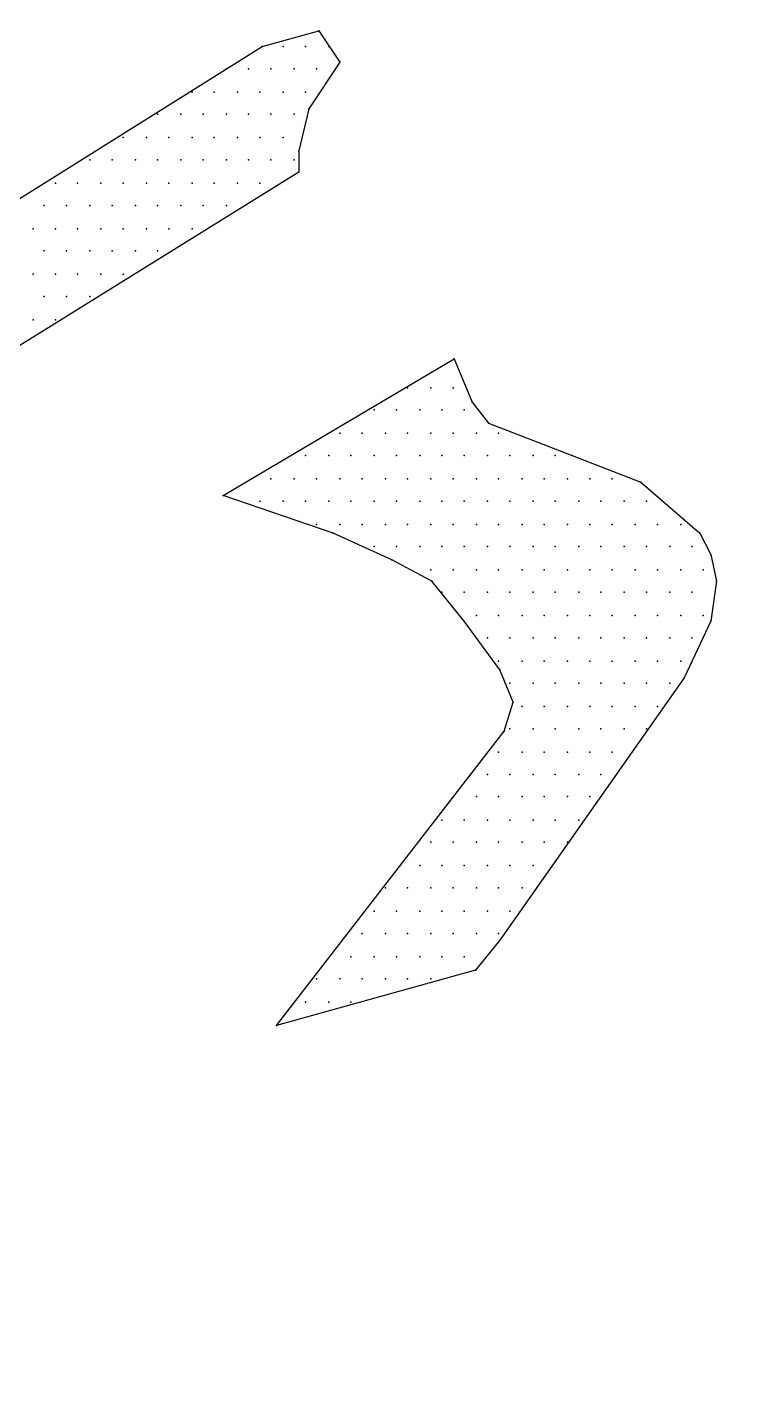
# Model space of a CAD drawing. Extents: x 180421 to 181317, y 668879 to 669680.
# Drawn here: x 180580.13 to 180583.52, y 669600.75 to 669607.16 of the extents above; entities that cross this region are included whole.
import ezdxf

# ---------------------------------------------------------------- set-up
doc = ezdxf.new("R2010")
doc.units = 0
doc.header["$LTSCALE"] = 2.5
doc.header["$MEASUREMENT"] = 0
doc.layers.add('KOTERET', color=1, linetype='CONTINUOUS')

msp = doc.modelspace()

# ---------------------------------------------------------------- linework, layer by layer
at = {"layer": 'KOTERET', "color": 1, "linetype": 'Continuous'}
for points in [[(180622.0816, 669630.2263, 0.06433), (180609.3401, 669633.7416, 0.055067), (180598.0185, 669634.0794, 0.081051), (180584.6436, 669631.3295, 0.05642), (180576.1722, 669626.9486, 0.170965), (180569.6589, 669619.3533, 0.076819), (180568.6666, 669614.8616, 0.118306), (180570.2554, 669608.0158, 0.129737), (180575.3329, 669602.2468, 0.070189), (180585.2717, 669597.0109, 0.047922), (180592.7245, 669595.116, 0.049022), (180603.3916, 669594.3507, 0.072792), (180618.9939, 669597.0531, 0.1248), (180629.2441, 669602.6585, 0.103709), (180634.8759, 669610.6232, 0.036886), (180635.2876, 669612.3703, 0.106536), (180635.0026, 669617.4954, 0.106243), (180629.9355, 669625.2332, 0.106919), (180622.0816, 669630.2263)], [(180592.9145, 669596.2614, 0.049045), (180603.36, 669595.5119, 0.072972), (180618.6666, 669598.1721, 0.125195), (180628.4524, 669603.5083, 0.103069), (180633.7886, 669611.0297, 0.035565), (180634.1422, 669612.5551, 0.105225), (180633.8994, 669617.1365, 0.105504), (180629.1227, 669624.4098, 0.107235), (180621.6594, 669629.1496, 0.064474), (180609.1765, 669632.591, 0.055181), (180598.0871, 669632.9235, 0.081162), (180585.0606, 669630.2474, 0.05669), (180576.7844, 669625.9616, 0.171614), (180570.7409, 669618.9363, 0.076301), (180569.8278, 669614.8194, 0.117637), (180571.2952, 669608.5384, 0.130118), (180575.998, 669603.2022, 0.070334), (180585.6676, 669598.1034, 0.047983), (180592.9145, 669596.2614)]]:
    msp.add_lwpolyline(points, format="xyb", dxfattribs=at)
at = {"layer": 'KOTERET', "color": 2, "linetype": 'Continuous'}
for points in [[(180581.2445, 669607.071), (180581.5137, 669607.1449)], [(180581.5137, 669607.1449), (180581.614, 669606.9971)], [(180579.2229, 669605.8043), (180581.2445, 669607.071)], [(180581.3448, 669607.071), (180581.3448, 669607.071)], [(180581.4503, 669607.071), (180581.4503, 669607.071)], [(180581.5612, 669607.071), (180581.5612, 669607.071)], [(180581.0756, 669606.9655), (180581.0756, 669606.9655)], [(180581.1811, 669606.9655), (180581.1811, 669606.9655)], [(180581.2867, 669606.9655), (180581.2867, 669606.9655)], [(180581.3976, 669606.9655), (180581.3976, 669606.9655)], [(180581.614, 669606.9971), (180581.4662, 669606.7755)], [(180581.5031, 669606.9655), (180581.5031, 669606.9655)], [(180580.912, 669606.8546), (180580.912, 669606.8546)], [(180581.0175, 669606.8546), (180581.0175, 669606.8546)], [(180581.1284, 669606.8546), (180581.1284, 669606.8546)], [(180581.2339, 669606.8546), (180581.2339, 669606.8546)], [(180581.3448, 669606.8546), (180581.3448, 669606.8546)], [(180581.4503, 669606.8546), (180581.4503, 669606.8546)], [(180580.7483, 669606.7491), (180580.7483, 669606.7491)], [(180580.8592, 669606.7491), (180580.8592, 669606.7491)], [(180580.9647, 669606.7491), (180580.9647, 669606.7491)], [(180581.0756, 669606.7491), (180581.0756, 669606.7491)], [(180581.1811, 669606.7491), (180581.1811, 669606.7491)], [(180581.2867, 669606.7491), (180581.2867, 669606.7491)], [(180581.3976, 669606.7491), (180581.3976, 669606.7491)], [(180581.4662, 669606.7755), (180581.4187, 669606.5749)], [(180580.5847, 669606.6382), (180580.5847, 669606.6382)], [(180580.6956, 669606.6382), (180580.6956, 669606.6382)], [(180580.8011, 669606.6382), (180580.8011, 669606.6382)], [(180580.912, 669606.6382), (180580.912, 669606.6382)], [(180581.0175, 669606.6382), (180581.0175, 669606.6382)], [(180581.1284, 669606.6382), (180581.1284, 669606.6382)], [(180581.2339, 669606.6382), (180581.2339, 669606.6382)], [(180581.3448, 669606.6382), (180581.3448, 669606.6382)], [(180581.4187, 669606.5749), (180581.4187, 669606.4746)], [(180580.4264, 669606.5327), (180580.4264, 669606.5327)], [(180580.5319, 669606.5327), (180580.5319, 669606.5327)], [(180580.6428, 669606.5327), (180580.6428, 669606.5327)], [(180580.7483, 669606.5327), (180580.7483, 669606.5327)], [(180580.8592, 669606.5327), (180580.8592, 669606.5327)], [(180580.9647, 669606.5327), (180580.9647, 669606.5327)], [(180581.0756, 669606.5327), (180581.0756, 669606.5327)], [(180581.1811, 669606.5327), (180581.1811, 669606.5327)], [(180581.2867, 669606.5327), (180581.2867, 669606.5327)], [(180581.3976, 669606.5327), (180581.3976, 669606.5327)], [(180581.4187, 669606.4746), (180580.0938, 669605.6512)], [(180580.2627, 669606.4218), (180580.2627, 669606.4218)], [(180580.3683, 669606.4218), (180580.3683, 669606.4218)], [(180580.4792, 669606.4218), (180580.4792, 669606.4218)], [(180580.5847, 669606.4218), (180580.5847, 669606.4218)], [(180580.6956, 669606.4218), (180580.6956, 669606.4218)], [(180580.8011, 669606.4218), (180580.8011, 669606.4218)], [(180580.912, 669606.4218), (180580.912, 669606.4218)], [(180581.0175, 669606.4218), (180581.0175, 669606.4218)], [(180581.1284, 669606.4218), (180581.1284, 669606.4218)], [(180581.2339, 669606.4218), (180581.2339, 669606.4218)], [(180580.21, 669606.3163), (180580.21, 669606.3163)], [(180580.3155, 669606.3163), (180580.3155, 669606.3163)], [(180580.4264, 669606.3163), (180580.4264, 669606.3163)], [(180580.5319, 669606.3163), (180580.5319, 669606.3163)], [(180580.6428, 669606.3163), (180580.6428, 669606.3163)], [(180580.7483, 669606.3163), (180580.7483, 669606.3163)], [(180580.8592, 669606.3163), (180580.8592, 669606.3163)], [(180580.9647, 669606.3163), (180580.9647, 669606.3163)], [(180581.0756, 669606.3163), (180581.0756, 669606.3163)], [(180580.1572, 669606.2054), (180580.1572, 669606.2054)], [(180580.2627, 669606.2054), (180580.2627, 669606.2054)], [(180580.3683, 669606.2054), (180580.3683, 669606.2054)], [(180580.4792, 669606.2054), (180580.4792, 669606.2054)], [(180580.5847, 669606.2054), (180580.5847, 669606.2054)], [(180580.6956, 669606.2054), (180580.6956, 669606.2054)], [(180580.8011, 669606.2054), (180580.8011, 669606.2054)], [(180580.912, 669606.2054), (180580.912, 669606.2054)], [(180580.21, 669606.0999), (180580.21, 669606.0999)], [(180580.3155, 669606.0999), (180580.3155, 669606.0999)], [(180580.4264, 669606.0999), (180580.4264, 669606.0999)], [(180580.5319, 669606.0999), (180580.5319, 669606.0999)], [(180580.6428, 669606.0999), (180580.6428, 669606.0999)], [(180580.7483, 669606.0999), (180580.7483, 669606.0999)], [(180580.1572, 669605.989), (180580.1572, 669605.989)], [(180580.2627, 669605.989), (180580.2627, 669605.989)], [(180580.3683, 669605.989), (180580.3683, 669605.989)], [(180580.4792, 669605.989), (180580.4792, 669605.989)], [(180580.5847, 669605.989), (180580.5847, 669605.989)], [(180580.21, 669605.8835), (180580.21, 669605.8835)], [(180580.3155, 669605.8835), (180580.3155, 669605.8835)], [(180580.4264, 669605.8835), (180580.4264, 669605.8835)], [(180580.1572, 669605.7726), (180580.1572, 669605.7726)], [(180580.2627, 669605.7726), (180580.2627, 669605.7726)], [(180581.0597, 669604.9387), (180582.1576, 669605.5879)], [(180582.1576, 669605.5879), (180582.2421, 669605.382)], [(180581.9359, 669605.4506), (180581.9359, 669605.4506)], [(180582.0468, 669605.4506), (180582.0468, 669605.4506)], [(180582.1523, 669605.4506), (180582.1523, 669605.4506)], [(180581.7776, 669605.3451), (180581.7776, 669605.3451)], [(180581.8831, 669605.3451), (180581.8831, 669605.3451)], [(180581.994, 669605.3451), (180581.994, 669605.3451)], [(180582.0995, 669605.3451), (180582.0995, 669605.3451)], [(180582.2051, 669605.3451), (180582.2051, 669605.3451)], [(180582.2421, 669605.382), (180582.3212, 669605.2817)], [(180582.3212, 669605.2817), (180582.7171, 669605.1287)], [(180581.614, 669605.2342), (180581.614, 669605.2342)], [(180581.7195, 669605.2342), (180581.7195, 669605.2342)], [(180581.8304, 669605.2342), (180581.8304, 669605.2342)], [(180581.9359, 669605.2342), (180581.9359, 669605.2342)], [(180582.0468, 669605.2342), (180582.0468, 669605.2342)], [(180582.1523, 669605.2342), (180582.1523, 669605.2342)], [(180582.2632, 669605.2342), (180582.2632, 669605.2342)], [(180582.3687, 669605.2342), (180582.3687, 669605.2342)], [(180581.4503, 669605.1287), (180581.4503, 669605.1287)], [(180581.5612, 669605.1287), (180581.5612, 669605.1287)], [(180581.6667, 669605.1287), (180581.6667, 669605.1287)], [(180581.7776, 669605.1287), (180581.7776, 669605.1287)], [(180581.8831, 669605.1287), (180581.8831, 669605.1287)], [(180581.994, 669605.1287), (180581.994, 669605.1287)], [(180582.0995, 669605.1287), (180582.0995, 669605.1287)], [(180582.2051, 669605.1287), (180582.2051, 669605.1287)], [(180582.316, 669605.1287), (180582.316, 669605.1287)], [(180582.4215, 669605.1287), (180582.4215, 669605.1287)], [(180582.5324, 669605.1287), (180582.5324, 669605.1287)], [(180582.6379, 669605.1287), (180582.6379, 669605.1287)], [(180582.7171, 669605.1287), (180583.0443, 669605.002)], [(180581.2867, 669605.0178), (180581.2867, 669605.0178)], [(180581.3976, 669605.0178), (180581.3976, 669605.0178)], [(180581.5031, 669605.0178), (180581.5031, 669605.0178)], [(180581.614, 669605.0178), (180581.614, 669605.0178)], [(180581.7195, 669605.0178), (180581.7195, 669605.0178)], [(180581.8304, 669605.0178), (180581.8304, 669605.0178)], [(180581.9359, 669605.0178), (180581.9359, 669605.0178)], [(180582.0468, 669605.0178), (180582.0468, 669605.0178)], [(180582.1523, 669605.0178), (180582.1523, 669605.0178)], [(180582.2632, 669605.0178), (180582.2632, 669605.0178)], [(180582.3687, 669605.0178), (180582.3687, 669605.0178)], [(180582.4796, 669605.0178), (180582.4796, 669605.0178)], [(180582.5851, 669605.0178), (180582.5851, 669605.0178)], [(180582.696, 669605.0178), (180582.696, 669605.0178)], [(180582.8015, 669605.0178), (180582.8015, 669605.0178)], [(180582.9071, 669605.0178), (180582.9071, 669605.0178)], [(180583.0443, 669605.002), (180583.3241, 669604.7592)], [(180581.5823, 669604.7592), (180581.0597, 669604.9387)], [(180581.2339, 669604.9123), (180581.2339, 669604.9123)], [(180581.3448, 669604.9123), (180581.3448, 669604.9123)], [(180581.4503, 669604.9123), (180581.4503, 669604.9123)], [(180581.5612, 669604.9123), (180581.5612, 669604.9123)], [(180581.6667, 669604.9123), (180581.6667, 669604.9123)], [(180581.7776, 669604.9123), (180581.7776, 669604.9123)], [(180581.8831, 669604.9123), (180581.8831, 669604.9123)], [(180581.994, 669604.9123), (180581.994, 669604.9123)], [(180582.0995, 669604.9123), (180582.0995, 669604.9123)], [(180582.2051, 669604.9123), (180582.2051, 669604.9123)], [(180582.316, 669604.9123), (180582.316, 669604.9123)], [(180582.4215, 669604.9123), (180582.4215, 669604.9123)], [(180582.5324, 669604.9123), (180582.5324, 669604.9123)], [(180582.6379, 669604.9123), (180582.6379, 669604.9123)], [(180582.7488, 669604.9123), (180582.7488, 669604.9123)], [(180582.8543, 669604.9123), (180582.8543, 669604.9123)], [(180582.9652, 669604.9123), (180582.9652, 669604.9123)], [(180583.0707, 669604.9123), (180583.0707, 669604.9123)], [(180581.5031, 669604.8014), (180581.5031, 669604.8014)], [(180581.862, 669604.6325), (180581.5823, 669604.7592)], [(180581.614, 669604.8014), (180581.614, 669604.8014)], [(180581.7195, 669604.8014), (180581.7195, 669604.8014)], [(180581.8304, 669604.8014), (180581.8304, 669604.8014)], [(180581.9359, 669604.8014), (180581.9359, 669604.8014)], [(180582.0468, 669604.8014), (180582.0468, 669604.8014)], [(180582.1523, 669604.8014), (180582.1523, 669604.8014)], [(180582.2632, 669604.8014), (180582.2632, 669604.8014)], [(180582.3687, 669604.8014), (180582.3687, 669604.8014)], [(180582.4796, 669604.8014), (180582.4796, 669604.8014)], [(180582.5851, 669604.8014), (180582.5851, 669604.8014)], [(180582.696, 669604.8014), (180582.696, 669604.8014)], [(180582.8015, 669604.8014), (180582.8015, 669604.8014)], [(180582.9071, 669604.8014), (180582.9071, 669604.8014)], [(180583.0179, 669604.8014), (180583.0179, 669604.8014)], [(180583.1235, 669604.8014), (180583.1235, 669604.8014)], [(180583.2344, 669604.8014), (180583.2344, 669604.8014)], [(180583.3241, 669604.7592), (180583.3769, 669604.6589)], [(180581.7776, 669604.6959), (180581.7776, 669604.6959)], [(180581.8831, 669604.6959), (180581.8831, 669604.6959)], [(180581.994, 669604.6959), (180581.994, 669604.6959)], [(180582.0995, 669604.6959), (180582.0995, 669604.6959)], [(180582.2051, 669604.6959), (180582.2051, 669604.6959)], [(180582.316, 669604.6959), (180582.316, 669604.6959)], [(180582.4215, 669604.6959), (180582.4215, 669604.6959)], [(180582.5324, 669604.6959), (180582.5324, 669604.6959)], [(180582.6379, 669604.6959), (180582.6379, 669604.6959)], [(180582.7488, 669604.6959), (180582.7488, 669604.6959)], [(180582.8543, 669604.6959), (180582.8543, 669604.6959)], [(180582.9652, 669604.6959), (180582.9652, 669604.6959)], [(180583.0707, 669604.6959), (180583.0707, 669604.6959)], [(180583.1816, 669604.6959), (180583.1816, 669604.6959)], [(180583.2871, 669604.6959), (180583.2871, 669604.6959)], [(180582.052, 669604.5322), (180581.862, 669604.6325)], [(180583.3769, 669604.6589), (180583.4033, 669604.5322)], [(180582.0468, 669604.585), (180582.0468, 669604.585)], [(180582.1523, 669604.585), (180582.1523, 669604.585)], [(180582.2632, 669604.585), (180582.2632, 669604.585)], [(180582.3687, 669604.585), (180582.3687, 669604.585)], [(180582.4796, 669604.585), (180582.4796, 669604.585)], [(180582.5851, 669604.585), (180582.5851, 669604.585)], [(180582.696, 669604.585), (180582.696, 669604.585)], [(180582.8015, 669604.585), (180582.8015, 669604.585)], [(180582.9071, 669604.585), (180582.9071, 669604.585)], [(180583.0179, 669604.585), (180583.0179, 669604.585)], [(180583.1235, 669604.585), (180583.1235, 669604.585)], [(180583.2344, 669604.585), (180583.2344, 669604.585)], [(180583.3399, 669604.585), (180583.3399, 669604.585)], [(180582.2051, 669604.3422), (180582.052, 669604.5322)], [(180583.4033, 669604.5322), (180583.3769, 669604.3422)], [(180582.0995, 669604.4795), (180582.0995, 669604.4795)], [(180582.2051, 669604.4795), (180582.2051, 669604.4795)], [(180582.316, 669604.4795), (180582.316, 669604.4795)], [(180582.4215, 669604.4795), (180582.4215, 669604.4795)], [(180582.5324, 669604.4795), (180582.5324, 669604.4795)], [(180582.6379, 669604.4795), (180582.6379, 669604.4795)], [(180582.7488, 669604.4795), (180582.7488, 669604.4795)], [(180582.8543, 669604.4795), (180582.8543, 669604.4795)], [(180582.9652, 669604.4795), (180582.9652, 669604.4795)], [(180583.0707, 669604.4795), (180583.0707, 669604.4795)], [(180583.1816, 669604.4795), (180583.1816, 669604.4795)], [(180583.2871, 669604.4795), (180583.2871, 669604.4795)], [(180582.374, 669604.11), (180582.2051, 669604.3422)], [(180582.2632, 669604.3686), (180582.2632, 669604.3686)], [(180582.3687, 669604.3686), (180582.3687, 669604.3686)], [(180582.4796, 669604.3686), (180582.4796, 669604.3686)], [(180582.5851, 669604.3686), (180582.5851, 669604.3686)], [(180582.696, 669604.3686), (180582.696, 669604.3686)], [(180582.8015, 669604.3686), (180582.8015, 669604.3686)], [(180582.9071, 669604.3686), (180582.9071, 669604.3686)], [(180583.0179, 669604.3686), (180583.0179, 669604.3686)], [(180583.1235, 669604.3686), (180583.1235, 669604.3686)], [(180583.2344, 669604.3686), (180583.2344, 669604.3686)], [(180583.3769, 669604.3422), (180583.2502, 669604.073)], [(180583.3399, 669604.3686), (180583.3399, 669604.3686)], [(180582.316, 669604.2631), (180582.316, 669604.2631)], [(180582.4215, 669604.2631), (180582.4215, 669604.2631)], [(180582.5324, 669604.2631), (180582.5324, 669604.2631)], [(180582.6379, 669604.2631), (180582.6379, 669604.2631)], [(180582.7488, 669604.2631), (180582.7488, 669604.2631)], [(180582.8543, 669604.2631), (180582.8543, 669604.2631)], [(180582.9652, 669604.2631), (180582.9652, 669604.2631)], [(180583.0707, 669604.2631), (180583.0707, 669604.2631)], [(180583.1816, 669604.2631), (180583.1816, 669604.2631)], [(180583.2871, 669604.2631), (180583.2871, 669604.2631)], [(180582.3687, 669604.1522), (180582.3687, 669604.1522)], [(180582.4796, 669604.1522), (180582.4796, 669604.1522)], [(180582.5851, 669604.1522), (180582.5851, 669604.1522)], [(180582.696, 669604.1522), (180582.696, 669604.1522)], [(180582.8015, 669604.1522), (180582.8015, 669604.1522)], [(180582.9071, 669604.1522), (180582.9071, 669604.1522)], [(180583.0179, 669604.1522), (180583.0179, 669604.1522)], [(180583.1235, 669604.1522), (180583.1235, 669604.1522)], [(180583.2344, 669604.1522), (180583.2344, 669604.1522)], [(180582.4373, 669603.9569), (180582.374, 669604.11)], [(180583.2502, 669604.073), (180582.374, 669602.8274)], [(180582.4215, 669604.0467), (180582.4215, 669604.0467)], [(180582.5324, 669604.0467), (180582.5324, 669604.0467)], [(180582.6379, 669604.0467), (180582.6379, 669604.0467)], [(180582.7488, 669604.0467), (180582.7488, 669604.0467)], [(180582.8543, 669604.0467), (180582.8543, 669604.0467)], [(180582.9652, 669604.0467), (180582.9652, 669604.0467)], [(180583.0707, 669604.0467), (180583.0707, 669604.0467)], [(180583.1816, 669604.0467), (180583.1816, 669604.0467)], [(180582.3951, 669603.8197), (180582.4373, 669603.9569)], [(180582.4796, 669603.9358), (180582.4796, 669603.9358)], [(180582.5851, 669603.9358), (180582.5851, 669603.9358)], [(180582.696, 669603.9358), (180582.696, 669603.9358)], [(180582.8015, 669603.9358), (180582.8015, 669603.9358)], [(180582.9071, 669603.9358), (180582.9071, 669603.9358)], [(180583.0179, 669603.9358), (180583.0179, 669603.9358)], [(180583.1235, 669603.9358), (180583.1235, 669603.9358)], [(180581.3131, 669602.421), (180582.3951, 669603.8197)], [(180582.4215, 669603.8303), (180582.4215, 669603.8303)], [(180582.5324, 669603.8303), (180582.5324, 669603.8303)], [(180582.6379, 669603.8303), (180582.6379, 669603.8303)], [(180582.7488, 669603.8303), (180582.7488, 669603.8303)], [(180582.8543, 669603.8303), (180582.8543, 669603.8303)], [(180582.9652, 669603.8303), (180582.9652, 669603.8303)], [(180583.0707, 669603.8303), (180583.0707, 669603.8303)], [(180582.3687, 669603.7194), (180582.3687, 669603.7194)], [(180582.4796, 669603.7194), (180582.4796, 669603.7194)], [(180582.5851, 669603.7194), (180582.5851, 669603.7194)], [(180582.696, 669603.7194), (180582.696, 669603.7194)], [(180582.8015, 669603.7194), (180582.8015, 669603.7194)], [(180582.9071, 669603.7194), (180582.9071, 669603.7194)], [(180582.316, 669603.6138), (180582.316, 669603.6138)], [(180582.4215, 669603.6138), (180582.4215, 669603.6138)], [(180582.5324, 669603.6138), (180582.5324, 669603.6138)], [(180582.6379, 669603.6138), (180582.6379, 669603.6138)], [(180582.7488, 669603.6138), (180582.7488, 669603.6138)], [(180582.8543, 669603.6138), (180582.8543, 669603.6138)], [(180582.2632, 669603.5083), (180582.2632, 669603.5083)], [(180582.3687, 669603.5083), (180582.3687, 669603.5083)], [(180582.4796, 669603.5083), (180582.4796, 669603.5083)], [(180582.5851, 669603.5083), (180582.5851, 669603.5083)], [(180582.696, 669603.5083), (180582.696, 669603.5083)], [(180582.8015, 669603.5083), (180582.8015, 669603.5083)], [(180582.0995, 669603.3974), (180582.0995, 669603.3974)], [(180582.2051, 669603.3974), (180582.2051, 669603.3974)], [(180582.316, 669603.3974), (180582.316, 669603.3974)], [(180582.4215, 669603.3974), (180582.4215, 669603.3974)], [(180582.5324, 669603.3974), (180582.5324, 669603.3974)], [(180582.6379, 669603.3974), (180582.6379, 669603.3974)], [(180582.7488, 669603.3974), (180582.7488, 669603.3974)], [(180582.0468, 669603.2919), (180582.0468, 669603.2919)], [(180582.1523, 669603.2919), (180582.1523, 669603.2919)], [(180582.2632, 669603.2919), (180582.2632, 669603.2919)], [(180582.3687, 669603.2919), (180582.3687, 669603.2919)], [(180582.4796, 669603.2919), (180582.4796, 669603.2919)], [(180582.5851, 669603.2919), (180582.5851, 669603.2919)], [(180582.696, 669603.2919), (180582.696, 669603.2919)], [(180581.994, 669603.181), (180581.994, 669603.181)], [(180582.0995, 669603.181), (180582.0995, 669603.181)], [(180582.2051, 669603.181), (180582.2051, 669603.181)], [(180582.316, 669603.181), (180582.316, 669603.181)], [(180582.4215, 669603.181), (180582.4215, 669603.181)], [(180582.5324, 669603.181), (180582.5324, 669603.181)], [(180581.8304, 669603.0755), (180581.8304, 669603.0755)], [(180581.9359, 669603.0755), (180581.9359, 669603.0755)], [(180582.0468, 669603.0755), (180582.0468, 669603.0755)], [(180582.1523, 669603.0755), (180582.1523, 669603.0755)], [(180582.2632, 669603.0755), (180582.2632, 669603.0755)], [(180582.3687, 669603.0755), (180582.3687, 669603.0755)], [(180582.4796, 669603.0755), (180582.4796, 669603.0755)], [(180581.7776, 669602.9646), (180581.7776, 669602.9646)], [(180581.8831, 669602.9646), (180581.8831, 669602.9646)], [(180581.994, 669602.9646), (180581.994, 669602.9646)], [(180582.0995, 669602.9646), (180582.0995, 669602.9646)], [(180582.2051, 669602.9646), (180582.2051, 669602.9646)], [(180582.316, 669602.9646), (180582.316, 669602.9646)], [(180582.4215, 669602.9646), (180582.4215, 669602.9646)], [(180581.7195, 669602.8591), (180581.7195, 669602.8591)], [(180581.8304, 669602.8591), (180581.8304, 669602.8591)], [(180581.9359, 669602.8591), (180581.9359, 669602.8591)], [(180582.0468, 669602.8591), (180582.0468, 669602.8591)], [(180582.1523, 669602.8591), (180582.1523, 669602.8591)], [(180582.2632, 669602.8591), (180582.2632, 669602.8591)], [(180582.3687, 669602.8591), (180582.3687, 669602.8591)], [(180582.374, 669602.8274), (180582.2579, 669602.6849)], [(180581.6667, 669602.7482), (180581.6667, 669602.7482)], [(180581.7776, 669602.7482), (180581.7776, 669602.7482)], [(180581.8831, 669602.7482), (180581.8831, 669602.7482)], [(180581.994, 669602.7482), (180581.994, 669602.7482)], [(180582.0995, 669602.7482), (180582.0995, 669602.7482)], [(180582.2051, 669602.7482), (180582.2051, 669602.7482)], [(180582.2579, 669602.6849), (180581.3131, 669602.421)], [(180581.5031, 669602.6427), (180581.5031, 669602.6427)], [(180581.614, 669602.6427), (180581.614, 669602.6427)], [(180581.7195, 669602.6427), (180581.7195, 669602.6427)], [(180581.8304, 669602.6427), (180581.8304, 669602.6427)], [(180581.9359, 669602.6427), (180581.9359, 669602.6427)], [(180582.0468, 669602.6427), (180582.0468, 669602.6427)], [(180581.4503, 669602.5318), (180581.4503, 669602.5318)], [(180581.5612, 669602.5318), (180581.5612, 669602.5318)], [(180581.6667, 669602.5318), (180581.6667, 669602.5318)]]:
    msp.add_lwpolyline(points, dxfattribs=at)
at = {"layer": 'KOTERET', "color": 1}
for p in [(180581.5137, 669607.1449), (180581.5137, 669607.1449), (180581.2445, 669607.071), (180581.2445, 669607.071), (180581.3448, 669607.071), (180581.3448, 669607.071), (180581.4503, 669607.071), (180581.4503, 669607.071), (180581.5612, 669607.071), (180581.5612, 669607.071), (180581.0756, 669606.9655), (180581.0756, 669606.9655), (180581.1811, 669606.9655), (180581.1811, 669606.9655), (180581.2867, 669606.9655), (180581.2867, 669606.9655), (180581.3976, 669606.9655), (180581.3976, 669606.9655), (180581.5031, 669606.9655), (180581.5031, 669606.9655), (180581.614, 669606.9971), (180581.614, 669606.9971), (180580.912, 669606.8546), (180580.912, 669606.8546), (180581.0175, 669606.8546), (180581.0175, 669606.8546), (180581.1284, 669606.8546), (180581.1284, 669606.8546), (180581.2339, 669606.8546), (180581.2339, 669606.8546), (180581.3448, 669606.8546), (180581.3448, 669606.8546), (180581.4503, 669606.8546), (180581.4503, 669606.8546), (180580.7483, 669606.7491), (180580.7483, 669606.7491), (180580.8592, 669606.7491), (180580.8592, 669606.7491), (180580.9647, 669606.7491), (180580.9647, 669606.7491), (180581.0756, 669606.7491), (180581.0756, 669606.7491), (180581.1811, 669606.7491), (180581.1811, 669606.7491), (180581.2867, 669606.7491), (180581.2867, 669606.7491), (180581.3976, 669606.7491), (180581.3976, 669606.7491), (180581.4662, 669606.7755), (180581.4662, 669606.7755), (180580.5847, 669606.6382), (180580.5847, 669606.6382), (180580.6956, 669606.6382), (180580.6956, 669606.6382), (180580.8011, 669606.6382), (180580.8011, 669606.6382), (180580.912, 669606.6382), (180580.912, 669606.6382), (180581.0175, 669606.6382), (180581.0175, 669606.6382), (180581.1284, 669606.6382), (180581.1284, 669606.6382), (180581.2339, 669606.6382), (180581.2339, 669606.6382), (180581.3448, 669606.6382), (180581.3448, 669606.6382), (180581.4187, 669606.5749), (180581.4187, 669606.5749), (180580.4264, 669606.5327), (180580.4264, 669606.5327), (180580.5319, 669606.5327), (180580.5319, 669606.5327), (180580.6428, 669606.5327), (180580.6428, 669606.5327), (180580.7483, 669606.5327), (180580.7483, 669606.5327), (180580.8592, 669606.5327), (180580.8592, 669606.5327), (180580.9647, 669606.5327), (180580.9647, 669606.5327), (180581.0756, 669606.5327), (180581.0756, 669606.5327), (180581.1811, 669606.5327), (180581.1811, 669606.5327), (180581.2867, 669606.5327), (180581.2867, 669606.5327), (180581.3976, 669606.5327), (180581.3976, 669606.5327), (180581.4187, 669606.4746), (180581.4187, 669606.4746), (180580.2627, 669606.4218), (180580.2627, 669606.4218), (180580.3683, 669606.4218), (180580.3683, 669606.4218), (180580.4792, 669606.4218), (180580.4792, 669606.4218), (180580.5847, 669606.4218), (180580.5847, 669606.4218), (180580.6956, 669606.4218), (180580.6956, 669606.4218), (180580.8011, 669606.4218), (180580.8011, 669606.4218), (180580.912, 669606.4218), (180580.912, 669606.4218), (180581.0175, 669606.4218), (180581.0175, 669606.4218), (180581.1284, 669606.4218), (180581.1284, 669606.4218), (180581.2339, 669606.4218), (180581.2339, 669606.4218), (180580.21, 669606.3163), (180580.21, 669606.3163), (180580.3155, 669606.3163), (180580.3155, 669606.3163), (180580.4264, 669606.3163), (180580.4264, 669606.3163), (180580.5319, 669606.3163), (180580.5319, 669606.3163), (180580.6428, 669606.3163), (180580.6428, 669606.3163), (180580.7483, 669606.3163), (180580.7483, 669606.3163), (180580.8592, 669606.3163), (180580.8592, 669606.3163), (180580.9647, 669606.3163), (180580.9647, 669606.3163), (180581.0756, 669606.3163), (180581.0756, 669606.3163), (180580.1572, 669606.2054), (180580.1572, 669606.2054), (180580.2627, 669606.2054), (180580.2627, 669606.2054), (180580.3683, 669606.2054), (180580.3683, 669606.2054), (180580.4792, 669606.2054), (180580.4792, 669606.2054), (180580.5847, 669606.2054), (180580.5847, 669606.2054), (180580.6956, 669606.2054), (180580.6956, 669606.2054), (180580.8011, 669606.2054), (180580.8011, 669606.2054), (180580.912, 669606.2054), (180580.912, 669606.2054), (180580.21, 669606.0999), (180580.21, 669606.0999), (180580.3155, 669606.0999), (180580.3155, 669606.0999), (180580.4264, 669606.0999), (180580.4264, 669606.0999), (180580.5319, 669606.0999), (180580.5319, 669606.0999), (180580.6428, 669606.0999), (180580.6428, 669606.0999), (180580.7483, 669606.0999), (180580.7483, 669606.0999), (180580.1572, 669605.989), (180580.1572, 669605.989), (180580.2627, 669605.989), (180580.2627, 669605.989), (180580.3683, 669605.989), (180580.3683, 669605.989), (180580.4792, 669605.989), (180580.4792, 669605.989), (180580.5847, 669605.989), (180580.5847, 669605.989), (180580.21, 669605.8835), (180580.21, 669605.8835), (180580.3155, 669605.8835), (180580.3155, 669605.8835), (180580.4264, 669605.8835), (180580.4264, 669605.8835), (180580.1572, 669605.7726), (180580.1572, 669605.7726), (180580.2627, 669605.7726), (180580.2627, 669605.7726), (180582.1576, 669605.5879), (180582.1576, 669605.5879), (180581.9359, 669605.4506), (180581.9359, 669605.4506), (180582.0468, 669605.4506), (180582.0468, 669605.4506), (180582.1523, 669605.4506), (180582.1523, 669605.4506), (180581.7776, 669605.3451), (180581.7776, 669605.3451), (180581.8831, 669605.3451), (180581.8831, 669605.3451), (180581.994, 669605.3451), (180581.994, 669605.3451), (180582.0995, 669605.3451), (180582.0995, 669605.3451), (180582.2051, 669605.3451), (180582.2051, 669605.3451), (180582.2421, 669605.382), (180582.2421, 669605.382), (180582.3212, 669605.2817), (180582.3212, 669605.2817), (180581.614, 669605.2342), (180581.614, 669605.2342), (180581.7195, 669605.2342), (180581.7195, 669605.2342), (180581.8304, 669605.2342), (180581.8304, 669605.2342), (180581.9359, 669605.2342), (180581.9359, 669605.2342), (180582.0468, 669605.2342), (180582.0468, 669605.2342), (180582.1523, 669605.2342), (180582.1523, 669605.2342), (180582.2632, 669605.2342), (180582.2632, 669605.2342), (180582.3687, 669605.2342), (180582.3687, 669605.2342), (180581.4503, 669605.1287), (180581.4503, 669605.1287), (180581.5612, 669605.1287), (180581.5612, 669605.1287), (180581.6667, 669605.1287), (180581.6667, 669605.1287), (180581.7776, 669605.1287), (180581.7776, 669605.1287), (180581.8831, 669605.1287), (180581.8831, 669605.1287), (180581.994, 669605.1287), (180581.994, 669605.1287), (180582.0995, 669605.1287), (180582.0995, 669605.1287), (180582.2051, 669605.1287), (180582.2051, 669605.1287), (180582.316, 669605.1287), (180582.316, 669605.1287), (180582.4215, 669605.1287), (180582.4215, 669605.1287), (180582.5324, 669605.1287), (180582.5324, 669605.1287), (180582.6379, 669605.1287), (180582.6379, 669605.1287), (180582.7171, 669605.1287), (180582.7171, 669605.1287), (180581.2867, 669605.0178), (180581.2867, 669605.0178), (180581.3976, 669605.0178), (180581.3976, 669605.0178), (180581.5031, 669605.0178), (180581.5031, 669605.0178), (180581.614, 669605.0178), (180581.614, 669605.0178), (180581.7195, 669605.0178), (180581.7195, 669605.0178), (180581.8304, 669605.0178), (180581.8304, 669605.0178), (180581.9359, 669605.0178), (180581.9359, 669605.0178), (180582.0468, 669605.0178), (180582.0468, 669605.0178), (180582.1523, 669605.0178), (180582.1523, 669605.0178), (180582.2632, 669605.0178), (180582.2632, 669605.0178), (180582.3687, 669605.0178), (180582.3687, 669605.0178), (180582.4796, 669605.0178), (180582.4796, 669605.0178), (180582.5851, 669605.0178), (180582.5851, 669605.0178), (180582.696, 669605.0178), (180582.696, 669605.0178), (180582.8015, 669605.0178), (180582.8015, 669605.0178), (180582.9071, 669605.0178), (180582.9071, 669605.0178), (180583.0443, 669605.002), (180583.0443, 669605.002), (180581.0597, 669604.9387), (180581.0597, 669604.9387), (180581.2339, 669604.9123), (180581.2339, 669604.9123), (180581.3448, 669604.9123), (180581.3448, 669604.9123), (180581.4503, 669604.9123), (180581.4503, 669604.9123), (180581.5612, 669604.9123), (180581.5612, 669604.9123), (180581.6667, 669604.9123), (180581.6667, 669604.9123), (180581.7776, 669604.9123), (180581.7776, 669604.9123), (180581.8831, 669604.9123), (180581.8831, 669604.9123), (180581.994, 669604.9123), (180581.994, 669604.9123), (180582.0995, 669604.9123), (180582.0995, 669604.9123), (180582.2051, 669604.9123), (180582.2051, 669604.9123), (180582.316, 669604.9123), (180582.316, 669604.9123), (180582.4215, 669604.9123), (180582.4215, 669604.9123), (180582.5324, 669604.9123), (180582.5324, 669604.9123), (180582.6379, 669604.9123), (180582.6379, 669604.9123), (180582.7488, 669604.9123), (180582.7488, 669604.9123), (180582.8543, 669604.9123), (180582.8543, 669604.9123), (180582.9652, 669604.9123), (180582.9652, 669604.9123), (180583.0707, 669604.9123), (180583.0707, 669604.9123), (180581.5031, 669604.8014), (180581.5031, 669604.8014), (180581.5823, 669604.7592), (180581.5823, 669604.7592), (180581.614, 669604.8014), (180581.614, 669604.8014), (180581.7195, 669604.8014), (180581.7195, 669604.8014), (180581.8304, 669604.8014), (180581.8304, 669604.8014), (180581.9359, 669604.8014), (180581.9359, 669604.8014), (180582.0468, 669604.8014), (180582.0468, 669604.8014), (180582.1523, 669604.8014), (180582.1523, 669604.8014), (180582.2632, 669604.8014), (180582.2632, 669604.8014), (180582.3687, 669604.8014), (180582.3687, 669604.8014), (180582.4796, 669604.8014), (180582.4796, 669604.8014), (180582.5851, 669604.8014), (180582.5851, 669604.8014), (180582.696, 669604.8014), (180582.696, 669604.8014), (180582.8015, 669604.8014), (180582.8015, 669604.8014), (180582.9071, 669604.8014), (180582.9071, 669604.8014), (180583.0179, 669604.8014), (180583.0179, 669604.8014), (180583.1235, 669604.8014), (180583.1235, 669604.8014), (180583.2344, 669604.8014), (180583.2344, 669604.8014), (180583.3241, 669604.7592), (180583.3241, 669604.7592), (180581.7776, 669604.6959), (180581.7776, 669604.6959), (180581.8831, 669604.6959), (180581.8831, 669604.6959), (180581.994, 669604.6959), (180581.994, 669604.6959), (180582.0995, 669604.6959), (180582.0995, 669604.6959), (180582.2051, 669604.6959), (180582.2051, 669604.6959), (180582.316, 669604.6959), (180582.316, 669604.6959), (180582.4215, 669604.6959), (180582.4215, 669604.6959), (180582.5324, 669604.6959), (180582.5324, 669604.6959), (180582.6379, 669604.6959), (180582.6379, 669604.6959), (180582.7488, 669604.6959), (180582.7488, 669604.6959), (180582.8543, 669604.6959), (180582.8543, 669604.6959), (180582.9652, 669604.6959), (180582.9652, 669604.6959), (180583.0707, 669604.6959), (180583.0707, 669604.6959), (180583.1816, 669604.6959), (180583.1816, 669604.6959), (180583.2871, 669604.6959), (180583.2871, 669604.6959), (180581.862, 669604.6325), (180581.862, 669604.6325), (180583.3769, 669604.6589), (180583.3769, 669604.6589), (180582.0468, 669604.585), (180582.0468, 669604.585), (180582.1523, 669604.585), (180582.1523, 669604.585), (180582.2632, 669604.585), (180582.2632, 669604.585), (180582.3687, 669604.585), (180582.3687, 669604.585), (180582.4796, 669604.585), (180582.4796, 669604.585), (180582.5851, 669604.585), (180582.5851, 669604.585), (180582.696, 669604.585), (180582.696, 669604.585), (180582.8015, 669604.585), (180582.8015, 669604.585), (180582.9071, 669604.585), (180582.9071, 669604.585), (180583.0179, 669604.585), (180583.0179, 669604.585), (180583.1235, 669604.585), (180583.1235, 669604.585), (180583.2344, 669604.585), (180583.2344, 669604.585), (180583.3399, 669604.585), (180583.3399, 669604.585), (180582.052, 669604.5322), (180582.052, 669604.5322), (180583.4033, 669604.5322), (180583.4033, 669604.5322), (180582.0995, 669604.4795), (180582.0995, 669604.4795), (180582.2051, 669604.4795), (180582.2051, 669604.4795), (180582.316, 669604.4795), (180582.316, 669604.4795), (180582.4215, 669604.4795), (180582.4215, 669604.4795), (180582.5324, 669604.4795), (180582.5324, 669604.4795), (180582.6379, 669604.4795), (180582.6379, 669604.4795), (180582.7488, 669604.4795), (180582.7488, 669604.4795), (180582.8543, 669604.4795), (180582.8543, 669604.4795), (180582.9652, 669604.4795), (180582.9652, 669604.4795), (180583.0707, 669604.4795), (180583.0707, 669604.4795), (180583.1816, 669604.4795), (180583.1816, 669604.4795), (180583.2871, 669604.4795), (180583.2871, 669604.4795), (180582.2051, 669604.3422), (180582.2051, 669604.3422), (180582.2632, 669604.3686), (180582.2632, 669604.3686), (180582.3687, 669604.3686), (180582.3687, 669604.3686), (180582.4796, 669604.3686), (180582.4796, 669604.3686), (180582.5851, 669604.3686), (180582.5851, 669604.3686), (180582.696, 669604.3686), (180582.696, 669604.3686), (180582.8015, 669604.3686), (180582.8015, 669604.3686), (180582.9071, 669604.3686), (180582.9071, 669604.3686), (180583.0179, 669604.3686), (180583.0179, 669604.3686), (180583.1235, 669604.3686), (180583.1235, 669604.3686), (180583.2344, 669604.3686), (180583.2344, 669604.3686), (180583.3399, 669604.3686), (180583.3399, 669604.3686), (180583.3769, 669604.3422), (180583.3769, 669604.3422), (180582.316, 669604.2631), (180582.316, 669604.2631), (180582.4215, 669604.2631), (180582.4215, 669604.2631), (180582.5324, 669604.2631), (180582.5324, 669604.2631), (180582.6379, 669604.2631), (180582.6379, 669604.2631), (180582.7488, 669604.2631), (180582.7488, 669604.2631), (180582.8543, 669604.2631), (180582.8543, 669604.2631), (180582.9652, 669604.2631), (180582.9652, 669604.2631), (180583.0707, 669604.2631), (180583.0707, 669604.2631), (180583.1816, 669604.2631), (180583.1816, 669604.2631), (180583.2871, 669604.2631), (180583.2871, 669604.2631), (180582.3687, 669604.1522), (180582.3687, 669604.1522), (180582.4796, 669604.1522), (180582.4796, 669604.1522), (180582.5851, 669604.1522), (180582.5851, 669604.1522), (180582.696, 669604.1522), (180582.696, 669604.1522), (180582.8015, 669604.1522), (180582.8015, 669604.1522), (180582.9071, 669604.1522), (180582.9071, 669604.1522), (180583.0179, 669604.1522), (180583.0179, 669604.1522), (180583.1235, 669604.1522), (180583.1235, 669604.1522), (180583.2344, 669604.1522), (180583.2344, 669604.1522), (180582.374, 669604.11), (180582.374, 669604.11), (180583.2502, 669604.073), (180583.2502, 669604.073), (180582.4215, 669604.0467), (180582.4215, 669604.0467), (180582.5324, 669604.0467), (180582.5324, 669604.0467), (180582.6379, 669604.0467), (180582.6379, 669604.0467), (180582.7488, 669604.0467), (180582.7488, 669604.0467), (180582.8543, 669604.0467), (180582.8543, 669604.0467), (180582.9652, 669604.0467), (180582.9652, 669604.0467), (180583.0707, 669604.0467), (180583.0707, 669604.0467), (180583.1816, 669604.0467), (180583.1816, 669604.0467), (180582.4373, 669603.9569), (180582.4373, 669603.9569), (180582.4796, 669603.9358), (180582.4796, 669603.9358), (180582.5851, 669603.9358), (180582.5851, 669603.9358), (180582.696, 669603.9358), (180582.696, 669603.9358), (180582.8015, 669603.9358), (180582.8015, 669603.9358), (180582.9071, 669603.9358), (180582.9071, 669603.9358), (180583.0179, 669603.9358), (180583.0179, 669603.9358), (180583.1235, 669603.9358), (180583.1235, 669603.9358), (180582.3951, 669603.8197), (180582.3951, 669603.8197), (180582.4215, 669603.8303), (180582.4215, 669603.8303), (180582.5324, 669603.8303), (180582.5324, 669603.8303), (180582.6379, 669603.8303), (180582.6379, 669603.8303), (180582.7488, 669603.8303), (180582.7488, 669603.8303), (180582.8543, 669603.8303), (180582.8543, 669603.8303), (180582.9652, 669603.8303), (180582.9652, 669603.8303), (180583.0707, 669603.8303), (180583.0707, 669603.8303), (180582.3687, 669603.7194), (180582.3687, 669603.7194), (180582.4796, 669603.7194), (180582.4796, 669603.7194), (180582.5851, 669603.7194), (180582.5851, 669603.7194), (180582.696, 669603.7194), (180582.696, 669603.7194), (180582.8015, 669603.7194), (180582.8015, 669603.7194), (180582.9071, 669603.7194), (180582.9071, 669603.7194), (180582.316, 669603.6138), (180582.316, 669603.6138), (180582.4215, 669603.6138), (180582.4215, 669603.6138), (180582.5324, 669603.6138), (180582.5324, 669603.6138), (180582.6379, 669603.6138), (180582.6379, 669603.6138), (180582.7488, 669603.6138), (180582.7488, 669603.6138), (180582.8543, 669603.6138), (180582.8543, 669603.6138), (180582.2632, 669603.5083), (180582.2632, 669603.5083), (180582.3687, 669603.5083), (180582.3687, 669603.5083), (180582.4796, 669603.5083), (180582.4796, 669603.5083), (180582.5851, 669603.5083), (180582.5851, 669603.5083), (180582.696, 669603.5083), (180582.696, 669603.5083), (180582.8015, 669603.5083), (180582.8015, 669603.5083), (180582.0995, 669603.3974), (180582.0995, 669603.3974), (180582.2051, 669603.3974), (180582.2051, 669603.3974), (180582.316, 669603.3974), (180582.316, 669603.3974), (180582.4215, 669603.3974), (180582.4215, 669603.3974), (180582.5324, 669603.3974), (180582.5324, 669603.3974), (180582.6379, 669603.3974), (180582.6379, 669603.3974), (180582.7488, 669603.3974), (180582.7488, 669603.3974), (180582.0468, 669603.2919), (180582.0468, 669603.2919), (180582.1523, 669603.2919), (180582.1523, 669603.2919), (180582.2632, 669603.2919), (180582.2632, 669603.2919), (180582.3687, 669603.2919), (180582.3687, 669603.2919), (180582.4796, 669603.2919), (180582.4796, 669603.2919), (180582.5851, 669603.2919), (180582.5851, 669603.2919), (180582.696, 669603.2919), (180582.696, 669603.2919), (180581.994, 669603.181), (180581.994, 669603.181), (180582.0995, 669603.181), (180582.0995, 669603.181), (180582.2051, 669603.181), (180582.2051, 669603.181), (180582.316, 669603.181), (180582.316, 669603.181), (180582.4215, 669603.181), (180582.4215, 669603.181), (180582.5324, 669603.181), (180582.5324, 669603.181), (180581.8304, 669603.0755), (180581.8304, 669603.0755), (180581.9359, 669603.0755), (180581.9359, 669603.0755), (180582.0468, 669603.0755), (180582.0468, 669603.0755), (180582.1523, 669603.0755), (180582.1523, 669603.0755), (180582.2632, 669603.0755), (180582.2632, 669603.0755), (180582.3687, 669603.0755), (180582.3687, 669603.0755), (180582.4796, 669603.0755), (180582.4796, 669603.0755), (180581.7776, 669602.9646), (180581.7776, 669602.9646), (180581.8831, 669602.9646), (180581.8831, 669602.9646), (180581.994, 669602.9646), (180581.994, 669602.9646), (180582.0995, 669602.9646), (180582.0995, 669602.9646), (180582.2051, 669602.9646), (180582.2051, 669602.9646), (180582.316, 669602.9646), (180582.316, 669602.9646), (180582.4215, 669602.9646), (180582.4215, 669602.9646), (180581.7195, 669602.8591), (180581.7195, 669602.8591), (180581.8304, 669602.8591), (180581.8304, 669602.8591), (180581.9359, 669602.8591), (180581.9359, 669602.8591), (180582.0468, 669602.8591), (180582.0468, 669602.8591), (180582.1523, 669602.8591), (180582.1523, 669602.8591), (180582.2632, 669602.8591), (180582.2632, 669602.8591), (180582.3687, 669602.8591), (180582.3687, 669602.8591), (180582.374, 669602.8274), (180582.374, 669602.8274), (180581.6667, 669602.7482), (180581.6667, 669602.7482), (180581.7776, 669602.7482), (180581.7776, 669602.7482), (180581.8831, 669602.7482), (180581.8831, 669602.7482), (180581.994, 669602.7482), (180581.994, 669602.7482), (180582.0995, 669602.7482), (180582.0995, 669602.7482), (180582.2051, 669602.7482), (180582.2051, 669602.7482), (180581.5031, 669602.6427), (180581.5031, 669602.6427), (180581.614, 669602.6427), (180581.614, 669602.6427), (180581.7195, 669602.6427), (180581.7195, 669602.6427), (180581.8304, 669602.6427), (180581.8304, 669602.6427), (180581.9359, 669602.6427), (180581.9359, 669602.6427), (180582.0468, 669602.6427), (180582.0468, 669602.6427), (180582.2579, 669602.6849), (180582.2579, 669602.6849), (180581.4503, 669602.5318), (180581.4503, 669602.5318), (180581.5612, 669602.5318), (180581.5612, 669602.5318), (180581.6667, 669602.5318), (180581.6667, 669602.5318), (180581.3131, 669602.421), (180581.3131, 669602.421)]:
    msp.add_point(p, dxfattribs=at)

doc.saveas('drawing.dxf')
